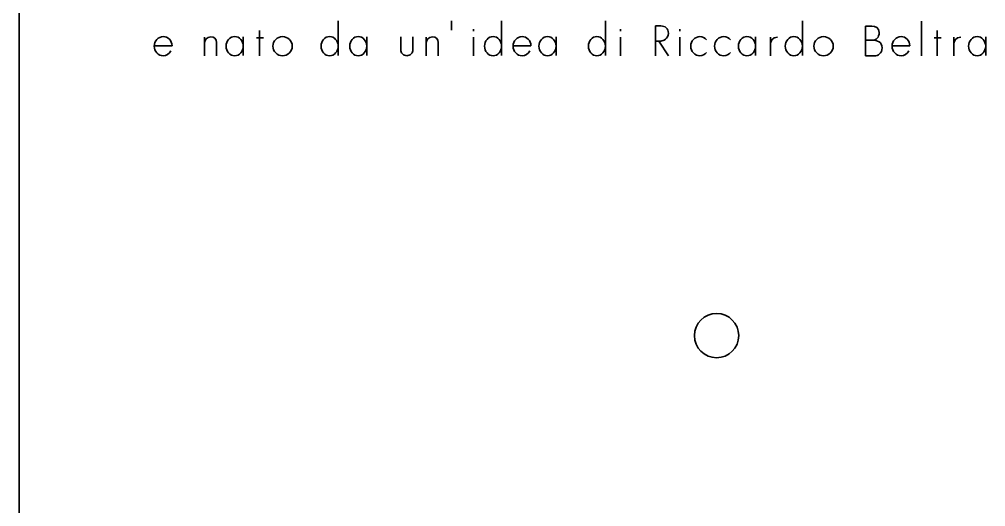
# Model space of a CAD drawing. Header units: inches. Extents: x 0 to 9.7, y -5.9 to 6.4.
# Drawn here: x 0 to 3.235, y -3.313 to -1.68 of the extents above; entities that cross this region are included whole.
import ezdxf

# ---------------------------------------------------------------- set-up
doc = ezdxf.new("R2010")
doc.units = ezdxf.units.IN
doc.header["$MEASUREMENT"] = 0
doc.layers.add('Livello 1', color=7, linetype='Continuous')

msp = doc.modelspace()

# ---------------------------------------------------------------- linework, layer by layer
at = {"layer": 'Livello 1', "color": 250, "lineweight": 35}
msp.add_lwpolyline([(0, -5.5906), (0, -0.315)], dxfattribs=at)
at = {"layer": 'Livello 1', "color": 174, "lineweight": 35}
for points in [[(1.0674, -1.8016), (1.0674, -1.6852)], [(1.0674, -1.6852), (1.0674, -1.8016)], [(1.4465, -1.6855), (1.4465, -1.7161)], [(1.4465, -1.7161), (1.4465, -1.6855)], [(1.5209, -1.7201), (1.5209, -1.7134)], [(1.5209, -1.7134), (1.5209, -1.7201)], [(1.6145, -1.8016), (1.6145, -1.6852)], [(1.6145, -1.6852), (1.6145, -1.8016)], [(1.9621, -1.8016), (1.9621, -1.6852)], [(1.9621, -1.6852), (1.9621, -1.8016)], [(2.0126, -1.7201), (2.0126, -1.7134)], [(2.0126, -1.7134), (2.0126, -1.7201)], [(2.1302, -1.8021), (2.1302, -1.7023)], [(2.1302, -1.7023), (2.1302, -1.8021)], [(2.1478, -1.7023), (2.1302, -1.7023)], [(2.1302, -1.7023), (2.1478, -1.7023)], [(2.2113, -1.7201), (2.2113, -1.7134)], [(2.2113, -1.7134), (2.2113, -1.7201)], [(2.6213, -1.8016), (2.6213, -1.6852)], [(2.6213, -1.6852), (2.6213, -1.8016)], [(2.8331, -1.7025), (2.8543, -1.7025)], [(2.8331, -1.8023), (2.8331, -1.7025)], [(2.8331, -1.7025), (2.8331, -1.8023)], [(2.8543, -1.7025), (2.8331, -1.7025)], [(3.02, -1.6861), (3.02, -1.8023)], [(3.02, -1.8023), (3.02, -1.6861)], [(0.6194, -1.8023), (0.6194, -1.7394)], [(0.6194, -1.7394), (0.6194, -1.8023)], [(0.7496, -1.8016), (0.7496, -1.7386)], [(0.7496, -1.7386), (0.7496, -1.8016)], [(0.7942, -1.7424), (0.8042, -1.7424)], [(0.8042, -1.7424), (0.7942, -1.7424)], [(0.8042, -1.7179), (0.8042, -1.7424)], [(0.8042, -1.7424), (0.8042, -1.7179)], [(0.8042, -1.8023), (0.8042, -1.7424)], [(0.8042, -1.7424), (0.8042, -1.8023)], [(0.8174, -1.7424), (0.8042, -1.7424)], [(0.8042, -1.7424), (0.8174, -1.7424)], [(1.1632, -1.8016), (1.1632, -1.7386)], [(1.1632, -1.7386), (1.1632, -1.8016)], [(1.2773, -1.7387), (1.2773, -1.7827)], [(1.2773, -1.7827), (1.2773, -1.7387)], [(1.3175, -1.7387), (1.3175, -1.7827)], [(1.3175, -1.7827), (1.3175, -1.7387)], [(1.3616, -1.7394), (1.3616, -1.8023)], [(1.3616, -1.8023), (1.3616, -1.7394)], [(1.5209, -1.8023), (1.5209, -1.7394)], [(1.5209, -1.7394), (1.5209, -1.8023)], [(1.7968, -1.8016), (1.7968, -1.7386)], [(1.7968, -1.7386), (1.7968, -1.8016)], [(2.0126, -1.8023), (2.0126, -1.7394)], [(2.0126, -1.7394), (2.0126, -1.8023)], [(2.2113, -1.8023), (2.2113, -1.7394)], [(2.2113, -1.7394), (2.2113, -1.8023)], [(2.4646, -1.8016), (2.4646, -1.7386)], [(2.4646, -1.7386), (2.4646, -1.8016)], [(2.515, -1.8023), (2.515, -1.7394)], [(2.515, -1.7394), (2.515, -1.8023)], [(3.0624, -1.7424), (3.0724, -1.7424)], [(3.0724, -1.7424), (3.0624, -1.7424)], [(3.0724, -1.7179), (3.0724, -1.7424)], [(3.0724, -1.7424), (3.0724, -1.7179)], [(3.0724, -1.7424), (3.0724, -1.8023)], [(3.0856, -1.7424), (3.0724, -1.7424)], [(3.0724, -1.7424), (3.0856, -1.7424)], [(3.0724, -1.8023), (3.0724, -1.7424)], [(3.1288, -1.8023), (3.1288, -1.7394)], [(3.1288, -1.7394), (3.1288, -1.8023)], [(3.235, -1.8016), (3.235, -1.7386)], [(3.235, -1.7386), (3.235, -1.8016)], [(0.4517, -1.7688), (0.5112, -1.7688)], [(0.5112, -1.7688), (0.4517, -1.7688)], [(1.6533, -1.7688), (1.7127, -1.7688)], [(1.7127, -1.7688), (1.6533, -1.7688)], [(2.1302, -1.753), (2.1478, -1.753)], [(2.1478, -1.753), (2.1302, -1.753)], [(2.1405, -1.7533), (2.1731, -1.8023)], [(2.1731, -1.8023), (2.1405, -1.7533)], [(2.8331, -1.7501), (2.8538, -1.7501)], [(2.8538, -1.7501), (2.8331, -1.7501)], [(2.8331, -1.7501), (2.8538, -1.7501)], [(2.8538, -1.7501), (2.8331, -1.7501)], [(2.9218, -1.7688), (2.9813, -1.7688)], [(2.9813, -1.7688), (2.9218, -1.7688)], [(2.8628, -1.8023), (2.8331, -1.8023)], [(2.8331, -1.8023), (2.8628, -1.8023)]]:
    msp.add_lwpolyline(points, dxfattribs=at)
for points in [[(2.1728, -1.7272), (2.1728, -1.7095), (2.161, -1.7025), (2.1478, -1.7023)], [(2.1478, -1.7023), (2.161, -1.7025), (2.1728, -1.7095), (2.1728, -1.7272)], [(2.8543, -1.7025), (2.8668, -1.7025), (2.8785, -1.7079), (2.8785, -1.7243)], [(2.8785, -1.7243), (2.8785, -1.7079), (2.8668, -1.7025), (2.8543, -1.7025)], [(0.4815, -1.7379), (0.4649, -1.7379), (0.4516, -1.7523), (0.4516, -1.7699)], [(0.4516, -1.7699), (0.4516, -1.7523), (0.4649, -1.7379), (0.4815, -1.7379)], [(0.5112, -1.7688), (0.5107, -1.7515), (0.4976, -1.7379), (0.4815, -1.7379)], [(0.4815, -1.7379), (0.4976, -1.7379), (0.5107, -1.7515), (0.5112, -1.7688)], [(0.6194, -1.7606), (0.6198, -1.751), (0.6284, -1.7384), (0.6408, -1.7384)], [(0.6408, -1.7384), (0.6284, -1.7384), (0.6198, -1.751), (0.6194, -1.7606)], [(0.6598, -1.7578), (0.6598, -1.7458), (0.653, -1.7384), (0.6408, -1.7384)], [(0.6408, -1.7384), (0.653, -1.7384), (0.6598, -1.7458), (0.6598, -1.7578)], [(0.6924, -1.7701), (0.6924, -1.7523), (0.7052, -1.7377), (0.721, -1.7377)], [(0.6924, -1.7701), (0.6924, -1.7523), (0.7052, -1.7377), (0.721, -1.7377)], [(0.721, -1.7377), (0.7367, -1.7377), (0.7496, -1.7523), (0.7496, -1.7701)], [(0.721, -1.7377), (0.7367, -1.7377), (0.7496, -1.7523), (0.7496, -1.7701)], [(0.8488, -1.7701), (0.8488, -1.7523), (0.8634, -1.7379), (0.8812, -1.7379)], [(0.8488, -1.7701), (0.8488, -1.7523), (0.8634, -1.7379), (0.8812, -1.7379)], [(0.8812, -1.7379), (0.8989, -1.7379), (0.9135, -1.7523), (0.9135, -1.7701)], [(0.8812, -1.7379), (0.8989, -1.7379), (0.9135, -1.7523), (0.9135, -1.7701)], [(1.0102, -1.7701), (1.0102, -1.7523), (1.023, -1.7377), (1.0388, -1.7377)], [(1.0102, -1.7701), (1.0102, -1.7523), (1.023, -1.7377), (1.0388, -1.7377)], [(1.0388, -1.7377), (1.0545, -1.7377), (1.0674, -1.7523), (1.0674, -1.7701)], [(1.0388, -1.7377), (1.0545, -1.7377), (1.0674, -1.7523), (1.0674, -1.7701)], [(1.106, -1.7701), (1.106, -1.7523), (1.1188, -1.7377), (1.1346, -1.7377)], [(1.106, -1.7701), (1.106, -1.7523), (1.1188, -1.7377), (1.1346, -1.7377)], [(1.1346, -1.7377), (1.1503, -1.7377), (1.1632, -1.7523), (1.1632, -1.7701)], [(1.1346, -1.7377), (1.1503, -1.7377), (1.1632, -1.7523), (1.1632, -1.7701)], [(1.383, -1.7384), (1.3706, -1.7384), (1.362, -1.751), (1.3616, -1.7606)], [(1.3616, -1.7606), (1.362, -1.751), (1.3706, -1.7384), (1.383, -1.7384)], [(1.402, -1.7578), (1.402, -1.7458), (1.3952, -1.7384), (1.383, -1.7384)], [(1.383, -1.7384), (1.3952, -1.7384), (1.402, -1.7458), (1.402, -1.7578)], [(1.5573, -1.7701), (1.5573, -1.7523), (1.5701, -1.7377), (1.5859, -1.7377)], [(1.5573, -1.7701), (1.5573, -1.7523), (1.5701, -1.7377), (1.5859, -1.7377)], [(1.5859, -1.7377), (1.6016, -1.7377), (1.6145, -1.7523), (1.6145, -1.7701)], [(1.5859, -1.7377), (1.6016, -1.7377), (1.6145, -1.7523), (1.6145, -1.7701)], [(1.683, -1.7379), (1.6664, -1.7379), (1.6531, -1.7523), (1.6531, -1.7699)], [(1.6531, -1.7699), (1.6531, -1.7523), (1.6664, -1.7379), (1.683, -1.7379)], [(1.7127, -1.7688), (1.7123, -1.7515), (1.6991, -1.7379), (1.683, -1.7379)], [(1.683, -1.7379), (1.6991, -1.7379), (1.7123, -1.7515), (1.7127, -1.7688)], [(1.7396, -1.7701), (1.7396, -1.7523), (1.7524, -1.7377), (1.7682, -1.7377)], [(1.7396, -1.7701), (1.7396, -1.7523), (1.7524, -1.7377), (1.7682, -1.7377)], [(1.7682, -1.7377), (1.7839, -1.7377), (1.7968, -1.7523), (1.7968, -1.7701)], [(1.7682, -1.7377), (1.7839, -1.7377), (1.7968, -1.7523), (1.7968, -1.7701)], [(1.9049, -1.7701), (1.9049, -1.7523), (1.9177, -1.7377), (1.9335, -1.7377)], [(1.9049, -1.7701), (1.9049, -1.7523), (1.9177, -1.7377), (1.9335, -1.7377)], [(1.9335, -1.7377), (1.9492, -1.7377), (1.9621, -1.7523), (1.9621, -1.7701)], [(1.9335, -1.7377), (1.9492, -1.7377), (1.9621, -1.7523), (1.9621, -1.7701)], [(2.1478, -1.753), (2.1556, -1.753), (2.1728, -1.7447), (2.1728, -1.7272)], [(2.1728, -1.7272), (2.1728, -1.7447), (2.1556, -1.753), (2.1478, -1.753)], [(2.2784, -1.7379), (2.2614, -1.7379), (2.2477, -1.7523), (2.2477, -1.7701)], [(2.2477, -1.7701), (2.2477, -1.7523), (2.2614, -1.7379), (2.2784, -1.7379)], [(2.3008, -1.7484), (2.2953, -1.742), (2.2872, -1.7379), (2.2784, -1.7379)], [(2.2784, -1.7379), (2.2872, -1.7379), (2.2953, -1.742), (2.3008, -1.7484)], [(2.3582, -1.7379), (2.3413, -1.7379), (2.3275, -1.7523), (2.3275, -1.7701)], [(2.3275, -1.7701), (2.3275, -1.7523), (2.3413, -1.7379), (2.3582, -1.7379)], [(2.3807, -1.7484), (2.3752, -1.742), (2.3671, -1.7379), (2.3582, -1.7379)], [(2.3582, -1.7379), (2.3671, -1.7379), (2.3752, -1.742), (2.3807, -1.7484)], [(2.4074, -1.7701), (2.4074, -1.7523), (2.4202, -1.7377), (2.436, -1.7377)], [(2.4074, -1.7701), (2.4074, -1.7523), (2.4202, -1.7377), (2.436, -1.7377)], [(2.436, -1.7377), (2.4517, -1.7377), (2.4646, -1.7523), (2.4646, -1.7701)], [(2.436, -1.7377), (2.4517, -1.7377), (2.4646, -1.7523), (2.4646, -1.7701)], [(2.515, -1.7624), (2.515, -1.7572), (2.5193, -1.7386), (2.5384, -1.7394)], [(2.5384, -1.7394), (2.5193, -1.7386), (2.515, -1.7572), (2.515, -1.7624)], [(2.5641, -1.7701), (2.5641, -1.7523), (2.5768, -1.7377), (2.5927, -1.7377)], [(2.5641, -1.7701), (2.5641, -1.7523), (2.5768, -1.7377), (2.5927, -1.7377)], [(2.5927, -1.7377), (2.6084, -1.7377), (2.6213, -1.7523), (2.6213, -1.7701)], [(2.5927, -1.7377), (2.6084, -1.7377), (2.6213, -1.7523), (2.6213, -1.7701)], [(2.6599, -1.7701), (2.6599, -1.7523), (2.6745, -1.7379), (2.6922, -1.7379)], [(2.6599, -1.7701), (2.6599, -1.7523), (2.6745, -1.7379), (2.6922, -1.7379)], [(2.6922, -1.7379), (2.71, -1.7379), (2.7246, -1.7523), (2.7246, -1.7701)], [(2.6922, -1.7379), (2.71, -1.7379), (2.7246, -1.7523), (2.7246, -1.7701)], [(2.8785, -1.7243), (2.8785, -1.7406), (2.8689, -1.7501), (2.8538, -1.7501)], [(2.8538, -1.7501), (2.8689, -1.7501), (2.8785, -1.7406), (2.8785, -1.7243)], [(2.9516, -1.7379), (2.935, -1.7379), (2.9217, -1.7523), (2.9217, -1.7699)], [(2.9217, -1.7699), (2.9217, -1.7523), (2.935, -1.7379), (2.9516, -1.7379)], [(2.9813, -1.7688), (2.9808, -1.7515), (2.9677, -1.7379), (2.9516, -1.7379)], [(2.9516, -1.7379), (2.9677, -1.7379), (2.9808, -1.7515), (2.9813, -1.7688)], [(3.1288, -1.7624), (3.1288, -1.7572), (3.1331, -1.7386), (3.1521, -1.7394)], [(3.1521, -1.7394), (3.1331, -1.7386), (3.1288, -1.7572), (3.1288, -1.7624)], [(3.1778, -1.7701), (3.1778, -1.7523), (3.1906, -1.7377), (3.2064, -1.7377)], [(3.1778, -1.7701), (3.1778, -1.7523), (3.1906, -1.7377), (3.2064, -1.7377)], [(3.2064, -1.7377), (3.2221, -1.7377), (3.235, -1.7523), (3.235, -1.7701)], [(3.2064, -1.7377), (3.2221, -1.7377), (3.235, -1.7523), (3.235, -1.7701)], [(0.4516, -1.7699), (0.4516, -1.7877), (0.4649, -1.8023), (0.4815, -1.8023)], [(0.4815, -1.8023), (0.4649, -1.8023), (0.4516, -1.7877), (0.4516, -1.7699)], [(0.6598, -1.8023), (0.6598, -1.7866), (0.6598, -1.7734), (0.6598, -1.7578)], [(0.6598, -1.7578), (0.6598, -1.7734), (0.6598, -1.7866), (0.6598, -1.8023)], [(0.721, -1.8023), (0.7052, -1.8023), (0.6924, -1.7877), (0.6924, -1.7701)], [(0.721, -1.8023), (0.7052, -1.8023), (0.6924, -1.7877), (0.6924, -1.7701)], [(0.7496, -1.7701), (0.7496, -1.7877), (0.7367, -1.8023), (0.721, -1.8023)], [(0.7496, -1.7701), (0.7496, -1.7877), (0.7367, -1.8023), (0.721, -1.8023)], [(0.8812, -1.8023), (0.8634, -1.8023), (0.8488, -1.7877), (0.8488, -1.7701)], [(0.8812, -1.8023), (0.8634, -1.8023), (0.8488, -1.7877), (0.8488, -1.7701)], [(0.9135, -1.7701), (0.9135, -1.7877), (0.8989, -1.8023), (0.8812, -1.8023)], [(0.9135, -1.7701), (0.9135, -1.7877), (0.8989, -1.8023), (0.8812, -1.8023)], [(1.0388, -1.8023), (1.023, -1.8023), (1.0102, -1.7877), (1.0102, -1.7701)], [(1.0388, -1.8023), (1.023, -1.8023), (1.0102, -1.7877), (1.0102, -1.7701)], [(1.0674, -1.7701), (1.0674, -1.7877), (1.0545, -1.8023), (1.0388, -1.8023)], [(1.0674, -1.7701), (1.0674, -1.7877), (1.0545, -1.8023), (1.0388, -1.8023)], [(1.1346, -1.8023), (1.1188, -1.8023), (1.106, -1.7877), (1.106, -1.7701)], [(1.1346, -1.8023), (1.1188, -1.8023), (1.106, -1.7877), (1.106, -1.7701)], [(1.1632, -1.7701), (1.1632, -1.7877), (1.1503, -1.8023), (1.1346, -1.8023)], [(1.1632, -1.7701), (1.1632, -1.7877), (1.1503, -1.8023), (1.1346, -1.8023)], [(1.402, -1.8023), (1.402, -1.7866), (1.402, -1.7734), (1.402, -1.7578)], [(1.402, -1.7578), (1.402, -1.7734), (1.402, -1.7866), (1.402, -1.8023)], [(1.5859, -1.8023), (1.5701, -1.8023), (1.5573, -1.7877), (1.5573, -1.7701)], [(1.5859, -1.8023), (1.5701, -1.8023), (1.5573, -1.7877), (1.5573, -1.7701)], [(1.6145, -1.7701), (1.6145, -1.7877), (1.6016, -1.8023), (1.5859, -1.8023)], [(1.6145, -1.7701), (1.6145, -1.7877), (1.6016, -1.8023), (1.5859, -1.8023)], [(1.6531, -1.7699), (1.6531, -1.7877), (1.6664, -1.8023), (1.683, -1.8023)], [(1.683, -1.8023), (1.6664, -1.8023), (1.6531, -1.7877), (1.6531, -1.7699)], [(1.7682, -1.8023), (1.7524, -1.8023), (1.7396, -1.7877), (1.7396, -1.7701)], [(1.7682, -1.8023), (1.7524, -1.8023), (1.7396, -1.7877), (1.7396, -1.7701)], [(1.7968, -1.7701), (1.7968, -1.7877), (1.7839, -1.8023), (1.7682, -1.8023)], [(1.7968, -1.7701), (1.7968, -1.7877), (1.7839, -1.8023), (1.7682, -1.8023)], [(1.9335, -1.8023), (1.9177, -1.8023), (1.9049, -1.7877), (1.9049, -1.7701)], [(1.9335, -1.8023), (1.9177, -1.8023), (1.9049, -1.7877), (1.9049, -1.7701)], [(1.9621, -1.7701), (1.9621, -1.7877), (1.9492, -1.8023), (1.9335, -1.8023)], [(1.9621, -1.7701), (1.9621, -1.7877), (1.9492, -1.8023), (1.9335, -1.8023)], [(2.2477, -1.7701), (2.2477, -1.7877), (2.2614, -1.8023), (2.2784, -1.8023)], [(2.2784, -1.8023), (2.2614, -1.8023), (2.2477, -1.7877), (2.2477, -1.7701)], [(2.3275, -1.7701), (2.3275, -1.7877), (2.3413, -1.8023), (2.3582, -1.8023)], [(2.3582, -1.8023), (2.3413, -1.8023), (2.3275, -1.7877), (2.3275, -1.7701)], [(2.436, -1.8023), (2.4202, -1.8023), (2.4074, -1.7877), (2.4074, -1.7701)], [(2.436, -1.8023), (2.4202, -1.8023), (2.4074, -1.7877), (2.4074, -1.7701)], [(2.4646, -1.7701), (2.4646, -1.7877), (2.4517, -1.8023), (2.436, -1.8023)], [(2.4646, -1.7701), (2.4646, -1.7877), (2.4517, -1.8023), (2.436, -1.8023)], [(2.5927, -1.8023), (2.5768, -1.8023), (2.5641, -1.7877), (2.5641, -1.7701)], [(2.5927, -1.8023), (2.5768, -1.8023), (2.5641, -1.7877), (2.5641, -1.7701)], [(2.6213, -1.7701), (2.6213, -1.7877), (2.6084, -1.8023), (2.5927, -1.8023)], [(2.6213, -1.7701), (2.6213, -1.7877), (2.6084, -1.8023), (2.5927, -1.8023)], [(2.6922, -1.8023), (2.6745, -1.8023), (2.6599, -1.7877), (2.6599, -1.7701)], [(2.6922, -1.8023), (2.6745, -1.8023), (2.6599, -1.7877), (2.6599, -1.7701)], [(2.7246, -1.7701), (2.7246, -1.7877), (2.71, -1.8023), (2.6922, -1.8023)], [(2.7246, -1.7701), (2.7246, -1.7877), (2.71, -1.8023), (2.6922, -1.8023)], [(2.8538, -1.7501), (2.8735, -1.7501), (2.8883, -1.756), (2.8882, -1.7755)], [(2.8882, -1.7755), (2.8883, -1.756), (2.8735, -1.7501), (2.8538, -1.7501)], [(2.8882, -1.7755), (2.8881, -1.7951), (2.8745, -1.8023), (2.8628, -1.8023)], [(2.8628, -1.8023), (2.8745, -1.8023), (2.8881, -1.7951), (2.8882, -1.7755)], [(2.9217, -1.7699), (2.9217, -1.7877), (2.935, -1.8023), (2.9516, -1.8023)], [(2.9516, -1.8023), (2.935, -1.8023), (2.9217, -1.7877), (2.9217, -1.7699)], [(3.2064, -1.8023), (3.1906, -1.8023), (3.1778, -1.7877), (3.1778, -1.7701)], [(3.2064, -1.8023), (3.1906, -1.8023), (3.1778, -1.7877), (3.1778, -1.7701)], [(3.235, -1.7701), (3.235, -1.7877), (3.2221, -1.8023), (3.2064, -1.8023)], [(3.235, -1.7701), (3.235, -1.7877), (3.2221, -1.8023), (3.2064, -1.8023)], [(0.5074, -1.786), (0.5021, -1.7956), (0.4924, -1.8023), (0.4815, -1.8023)], [(0.4815, -1.8023), (0.4924, -1.8023), (0.5021, -1.7956), (0.5074, -1.786)], [(1.2773, -1.7827), (1.2773, -1.7827), (1.2776, -1.8021), (1.2973, -1.8023)], [(1.2973, -1.8023), (1.2776, -1.8021), (1.2773, -1.7827), (1.2773, -1.7827)], [(1.2973, -1.8023), (1.3171, -1.8025), (1.3175, -1.7827), (1.3175, -1.7827)], [(1.3175, -1.7827), (1.3175, -1.7827), (1.3171, -1.8025), (1.2973, -1.8023)], [(1.7089, -1.786), (1.7036, -1.7956), (1.6939, -1.8023), (1.683, -1.8023)], [(1.683, -1.8023), (1.6939, -1.8023), (1.7036, -1.7956), (1.7089, -1.786)], [(2.2784, -1.8023), (2.2872, -1.8023), (2.2953, -1.7981), (2.3008, -1.7917)], [(2.3008, -1.7917), (2.2953, -1.7981), (2.2872, -1.8023), (2.2784, -1.8023)], [(2.3582, -1.8023), (2.3671, -1.8023), (2.3752, -1.7981), (2.3807, -1.7917)], [(2.3807, -1.7917), (2.3752, -1.7981), (2.3671, -1.8023), (2.3582, -1.8023)], [(2.9516, -1.8023), (2.9625, -1.8023), (2.9722, -1.7956), (2.9775, -1.786)], [(2.9775, -1.786), (2.9722, -1.7956), (2.9625, -1.8023), (2.9516, -1.8023)]]:
    msp.add_open_spline(points, degree=3, dxfattribs=at)
at = {"layer": 'Livello 1', "color": 250, "lineweight": 35}
for points in [[(2.2603, -2.7402), (2.2603, -2.6993), (2.2934, -2.6661), (2.3343, -2.6661)], [(2.3343, -2.6661), (2.3753, -2.6661), (2.4084, -2.6993), (2.4084, -2.7402)], [(2.3343, -2.8143), (2.2934, -2.8143), (2.2603, -2.7811), (2.2603, -2.7402)], [(2.4084, -2.7402), (2.4084, -2.7811), (2.3753, -2.8143), (2.3343, -2.8143)]]:
    msp.add_open_spline(points, degree=3, dxfattribs=at)

doc.saveas('drawing.dxf')
